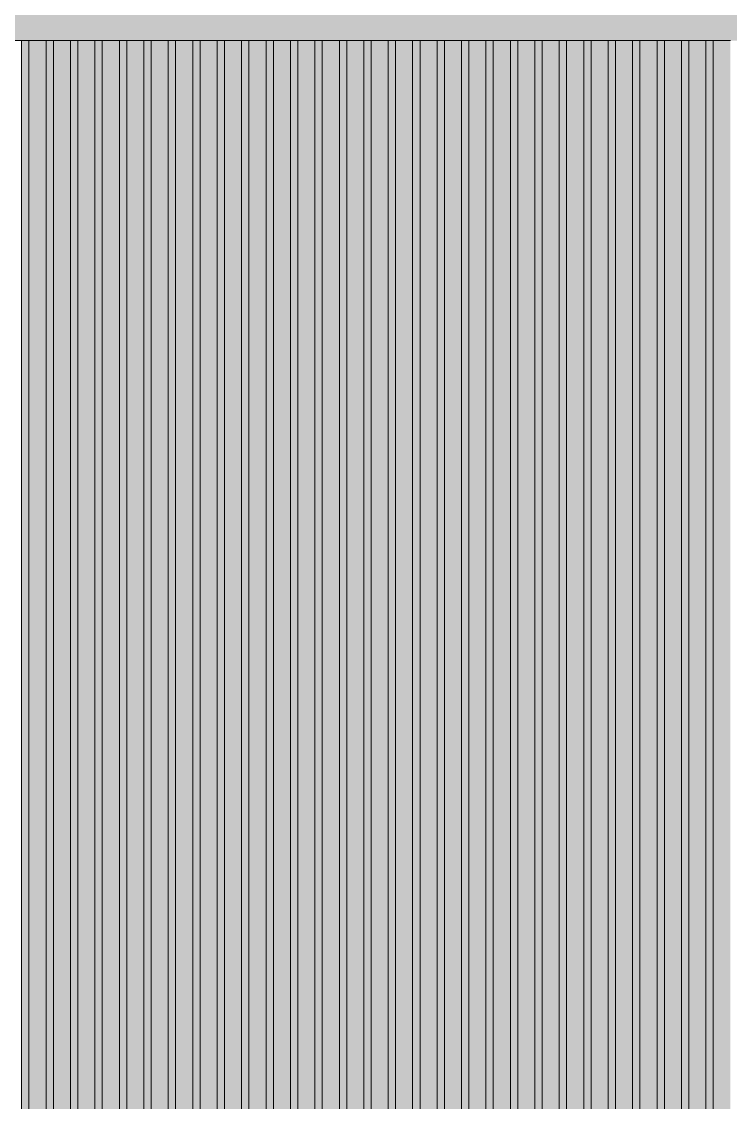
# Model space of a CAD drawing. Header units: millimetres. Extents: x 365175 to 2667127, y -330297 to -162108.
# Drawn here: x 1984835.82 to 1984859.58, y -325549.97 to -325513.73 of the extents above; entities that cross this region are included whole.
import ezdxf

# ---------------------------------------------------------------- set-up
doc = ezdxf.new("R2010")
doc.units = ezdxf.units.MM
doc.header["$MEASUREMENT"] = 0
doc.layers.add('Fenêtres ARCHICAD', color=7, linetype='Continuous')

# ---------------------------------------------------------------- blocks, each defined once
blk = doc.blocks.new('Élément de coupe_826_2', base_point=(2255931.67, -327094.361))
at = {"layer": 'Fenêtres ARCHICAD', "linetype": 'Continuous', "lineweight": 0, "true_color": 0x000000}
blk.add_hatch(color=18, dxfattribs=at).paths.add_polyline_path([(1984776.733, -325514.361), (1984989.151, -325514.361), (1984989.151, -325916.361), (1985260.66, -325916.361), (1985260.66, -325944.361), (1985301.46, -325944.361), (1985301.46, -324544.361), (1984776.733, -324544.361)])
blk = doc.blocks.new('Élément de coupe_1037_2', base_point=(2255931.67, -327094.361))
at = {"color": 18, "linetype": 'Continuous', "lineweight": 5, "true_color": 0x330000}
blk.add_line((1984835.243, -325514.361), (1984835.816, -325514.361), dxfattribs=at)
blk = doc.blocks.new('Élément de coupe_1038_2', base_point=(2255931.67, -327094.361))
at = {"linetype": 'Continuous', "lineweight": 0, "true_color": 0x000000}
for points in [[(1984835.816, -325514.361), (1984835.816, -326494.361), (1984836.063, -326494.361), (1984836.063, -325514.361)], [(1984835.816, -325514.361), (1984835.816, -326494.361), (1984836.063, -326494.361), (1984836.063, -325514.361)], [(1984836.063, -325514.361), (1984836.063, -326494.361), (1984836.636, -326494.361), (1984836.636, -325514.361)]]:
    blk.add_hatch(color=18, dxfattribs=at).paths.add_polyline_path(points)
at = {"color": 18, "linetype": 'Continuous', "lineweight": 5, "true_color": 0x330000}
for p, q in [((1984835.816, -325514.361), (1984836.063, -325514.361)), ((1984835.816, -326494.361), (1984835.816, -325514.361)), ((1984836.063, -325514.361), (1984836.636, -325514.361)), ((1984836.063, -326494.361), (1984836.063, -325514.361))]:
    blk.add_line(p, q, dxfattribs=at)
blk = doc.blocks.new('Élément de coupe_1039_2', base_point=(2255931.67, -327094.361))
at = {"linetype": 'Continuous', "lineweight": 0, "true_color": 0x000000}
for points in [[(1984836.636, -325514.361), (1984836.636, -326494.361), (1984836.882, -326494.361), (1984836.882, -325514.361)], [(1984836.636, -325514.361), (1984836.636, -326494.361), (1984836.882, -326494.361), (1984836.882, -325514.361)], [(1984836.882, -325514.361), (1984836.882, -326494.361), (1984837.455, -326494.361), (1984837.455, -325514.361)]]:
    blk.add_hatch(color=18, dxfattribs=at).paths.add_polyline_path(points)
at = {"color": 18, "linetype": 'Continuous', "lineweight": 5, "true_color": 0x330000}
for p, q in [((1984836.636, -325514.361), (1984836.882, -325514.361)), ((1984836.636, -326494.361), (1984836.636, -325514.361)), ((1984836.882, -325514.361), (1984837.455, -325514.361)), ((1984836.882, -326494.361), (1984836.882, -325514.361))]:
    blk.add_line(p, q, dxfattribs=at)
blk = doc.blocks.new('Élément de coupe_1040_2', base_point=(2255931.67, -327094.361))
at = {"linetype": 'Continuous', "lineweight": 0, "true_color": 0x000000}
for points in [[(1984837.455, -325514.361), (1984837.455, -326494.361), (1984837.702, -326494.361), (1984837.702, -325514.361)], [(1984837.455, -325514.361), (1984837.455, -326494.361), (1984837.702, -326494.361), (1984837.702, -325514.361)], [(1984837.702, -325514.361), (1984837.702, -326494.361), (1984838.275, -326494.361), (1984838.275, -325514.361)]]:
    blk.add_hatch(color=18, dxfattribs=at).paths.add_polyline_path(points)
at = {"color": 18, "linetype": 'Continuous', "lineweight": 5, "true_color": 0x330000}
for p, q in [((1984837.455, -325514.361), (1984837.702, -325514.361)), ((1984837.455, -326494.361), (1984837.455, -325514.361)), ((1984837.702, -325514.361), (1984838.275, -325514.361)), ((1984837.702, -326494.361), (1984837.702, -325514.361))]:
    blk.add_line(p, q, dxfattribs=at)
blk = doc.blocks.new('Élément de coupe_1041_2', base_point=(2255931.67, -327094.361))
at = {"linetype": 'Continuous', "lineweight": 0, "true_color": 0x000000}
for points in [[(1984838.275, -325514.361), (1984838.275, -326494.361), (1984838.521, -326494.361), (1984838.521, -325514.361)], [(1984838.275, -325514.361), (1984838.275, -326494.361), (1984838.521, -326494.361), (1984838.521, -325514.361)], [(1984838.521, -325514.361), (1984838.521, -326494.361), (1984839.094, -326494.361), (1984839.094, -325514.361)]]:
    blk.add_hatch(color=18, dxfattribs=at).paths.add_polyline_path(points)
at = {"color": 18, "linetype": 'Continuous', "lineweight": 5, "true_color": 0x330000}
for p, q in [((1984838.275, -325514.361), (1984838.521, -325514.361)), ((1984838.275, -326494.361), (1984838.275, -325514.361)), ((1984838.521, -325514.361), (1984839.094, -325514.361)), ((1984838.521, -326494.361), (1984838.521, -325514.361))]:
    blk.add_line(p, q, dxfattribs=at)
blk = doc.blocks.new('Élément de coupe_1042_2', base_point=(2255931.67, -327094.361))
at = {"linetype": 'Continuous', "lineweight": 0, "true_color": 0x000000}
for points in [[(1984839.094, -325514.361), (1984839.094, -326494.361), (1984839.341, -326494.361), (1984839.341, -325514.361)], [(1984839.094, -325514.361), (1984839.094, -326494.361), (1984839.341, -326494.361), (1984839.341, -325514.361)], [(1984839.341, -325514.361), (1984839.341, -326494.361), (1984839.914, -326494.361), (1984839.914, -325514.361)]]:
    blk.add_hatch(color=18, dxfattribs=at).paths.add_polyline_path(points)
at = {"color": 18, "linetype": 'Continuous', "lineweight": 5, "true_color": 0x330000}
for p, q in [((1984839.094, -325514.361), (1984839.341, -325514.361)), ((1984839.094, -326494.361), (1984839.094, -325514.361)), ((1984839.341, -325514.361), (1984839.914, -325514.361)), ((1984839.341, -326494.361), (1984839.341, -325514.361))]:
    blk.add_line(p, q, dxfattribs=at)
blk = doc.blocks.new('Élément de coupe_1043_2', base_point=(2255931.67, -327094.361))
at = {"linetype": 'Continuous', "lineweight": 0, "true_color": 0x000000}
for points in [[(1984839.914, -325514.361), (1984839.914, -326494.361), (1984840.16, -326494.361), (1984840.16, -325514.361)], [(1984839.914, -325514.361), (1984839.914, -326494.361), (1984840.16, -326494.361), (1984840.16, -325514.361)], [(1984840.16, -325514.361), (1984840.16, -326494.361), (1984840.733, -326494.361), (1984840.733, -325514.361)]]:
    blk.add_hatch(color=18, dxfattribs=at).paths.add_polyline_path(points)
at = {"color": 18, "linetype": 'Continuous', "lineweight": 5, "true_color": 0x330000}
for p, q in [((1984839.914, -325514.361), (1984840.16, -325514.361)), ((1984839.914, -326494.361), (1984839.914, -325514.361)), ((1984840.16, -325514.361), (1984840.733, -325514.361)), ((1984840.16, -326494.361), (1984840.16, -325514.361))]:
    blk.add_line(p, q, dxfattribs=at)
blk = doc.blocks.new('Élément de coupe_1044_2', base_point=(2255931.67, -327094.361))
at = {"linetype": 'Continuous', "lineweight": 0, "true_color": 0x000000}
for points in [[(1984840.733, -325514.361), (1984840.733, -326494.361), (1984840.98, -326494.361), (1984840.98, -325514.361)], [(1984840.733, -325514.361), (1984840.733, -326494.361), (1984840.98, -326494.361), (1984840.98, -325514.361)], [(1984840.98, -325514.361), (1984840.98, -326494.361), (1984841.553, -326494.361), (1984841.553, -325514.361)]]:
    blk.add_hatch(color=18, dxfattribs=at).paths.add_polyline_path(points)
at = {"color": 18, "linetype": 'Continuous', "lineweight": 5, "true_color": 0x330000}
for p, q in [((1984840.733, -325514.361), (1984840.98, -325514.361)), ((1984840.733, -326494.361), (1984840.733, -325514.361)), ((1984840.98, -325514.361), (1984841.553, -325514.361)), ((1984840.98, -326494.361), (1984840.98, -325514.361))]:
    blk.add_line(p, q, dxfattribs=at)
blk = doc.blocks.new('Élément de coupe_1045_2', base_point=(2255931.67, -327094.361))
at = {"linetype": 'Continuous', "lineweight": 0, "true_color": 0x000000}
for points in [[(1984841.553, -325514.361), (1984841.553, -326494.361), (1984841.799, -326494.361), (1984841.799, -325514.361)], [(1984841.553, -325514.361), (1984841.553, -326494.361), (1984841.799, -326494.361), (1984841.799, -325514.361)], [(1984841.799, -326494.361), (1984842.372, -326494.361), (1984842.372, -325514.361), (1984841.799, -325514.361)]]:
    blk.add_hatch(color=18, dxfattribs=at).paths.add_polyline_path(points)
at = {"color": 18, "linetype": 'Continuous', "lineweight": 5, "true_color": 0x330000}
for p, q in [((1984841.553, -325514.361), (1984841.799, -325514.361)), ((1984841.553, -326494.361), (1984841.553, -325514.361)), ((1984841.799, -325514.361), (1984842.372, -325514.361)), ((1984841.799, -326494.361), (1984841.799, -325514.361))]:
    blk.add_line(p, q, dxfattribs=at)
blk = doc.blocks.new('Élément de coupe_1046_2', base_point=(2255931.67, -327094.361))
at = {"linetype": 'Continuous', "lineweight": 0, "true_color": 0x000000}
for points in [[(1984842.372, -325514.361), (1984842.372, -326494.361), (1984842.619, -326494.361), (1984842.619, -325514.361)], [(1984842.372, -325514.361), (1984842.372, -326494.361), (1984842.619, -326494.361), (1984842.619, -325514.361)], [(1984842.619, -326494.361), (1984843.192, -326494.361), (1984843.192, -325514.361), (1984842.619, -325514.361)]]:
    blk.add_hatch(color=18, dxfattribs=at).paths.add_polyline_path(points)
at = {"color": 18, "linetype": 'Continuous', "lineweight": 5, "true_color": 0x330000}
for p, q in [((1984842.372, -325514.361), (1984842.619, -325514.361)), ((1984842.372, -326494.361), (1984842.372, -325514.361)), ((1984842.619, -325514.361), (1984843.192, -325514.361)), ((1984842.619, -326494.361), (1984842.619, -325514.361))]:
    blk.add_line(p, q, dxfattribs=at)
blk = doc.blocks.new('Élément de coupe_1047_2', base_point=(2255931.67, -327094.361))
at = {"linetype": 'Continuous', "lineweight": 0, "true_color": 0x000000}
for points in [[(1984843.192, -325514.361), (1984843.192, -326494.361), (1984843.438, -326494.361), (1984843.438, -325514.361)], [(1984843.192, -325514.361), (1984843.192, -326494.361), (1984843.438, -326494.361), (1984843.438, -325514.361)], [(1984843.438, -326494.361), (1984844.011, -326494.361), (1984844.011, -325514.361), (1984843.438, -325514.361)]]:
    blk.add_hatch(color=18, dxfattribs=at).paths.add_polyline_path(points)
at = {"color": 18, "linetype": 'Continuous', "lineweight": 5, "true_color": 0x330000}
for p, q in [((1984843.192, -325514.361), (1984843.438, -325514.361)), ((1984843.192, -326494.361), (1984843.192, -325514.361)), ((1984843.438, -325514.361), (1984844.011, -325514.361)), ((1984843.438, -326494.361), (1984843.438, -325514.361))]:
    blk.add_line(p, q, dxfattribs=at)
blk = doc.blocks.new('Élément de coupe_1048_2', base_point=(2255931.67, -327094.361))
at = {"linetype": 'Continuous', "lineweight": 0, "true_color": 0x000000}
for points in [[(1984844.011, -325514.361), (1984844.011, -326494.361), (1984844.258, -326494.361), (1984844.258, -325514.361)], [(1984844.011, -325514.361), (1984844.011, -326494.361), (1984844.258, -326494.361), (1984844.258, -325514.361)], [(1984844.258, -325514.361), (1984844.258, -326494.361), (1984844.831, -326494.361), (1984844.831, -325514.361)]]:
    blk.add_hatch(color=18, dxfattribs=at).paths.add_polyline_path(points)
at = {"color": 18, "linetype": 'Continuous', "lineweight": 5, "true_color": 0x330000}
for p, q in [((1984844.011, -325514.361), (1984844.258, -325514.361)), ((1984844.011, -326494.361), (1984844.011, -325514.361)), ((1984844.258, -325514.361), (1984844.831, -325514.361)), ((1984844.258, -326494.361), (1984844.258, -325514.361))]:
    blk.add_line(p, q, dxfattribs=at)
blk = doc.blocks.new('Élément de coupe_1049_2', base_point=(2255931.67, -327094.361))
at = {"linetype": 'Continuous', "lineweight": 0, "true_color": 0x000000}
for points in [[(1984844.831, -325514.361), (1984844.831, -326494.361), (1984845.077, -326494.361), (1984845.077, -325514.361)], [(1984844.831, -325514.361), (1984844.831, -326494.361), (1984845.077, -326494.361), (1984845.077, -325514.361)], [(1984845.077, -325514.361), (1984845.077, -326494.361), (1984845.65, -326494.361), (1984845.65, -325514.361)]]:
    blk.add_hatch(color=18, dxfattribs=at).paths.add_polyline_path(points)
at = {"color": 18, "linetype": 'Continuous', "lineweight": 5, "true_color": 0x330000}
for p, q in [((1984844.831, -325514.361), (1984845.077, -325514.361)), ((1984844.831, -326494.361), (1984844.831, -325514.361)), ((1984845.077, -325514.361), (1984845.65, -325514.361)), ((1984845.077, -326494.361), (1984845.077, -325514.361))]:
    blk.add_line(p, q, dxfattribs=at)
blk = doc.blocks.new('Élément de coupe_1050_2', base_point=(2255931.67, -327094.361))
at = {"linetype": 'Continuous', "lineweight": 0, "true_color": 0x000000}
for points in [[(1984845.65, -325514.361), (1984845.65, -326494.361), (1984845.897, -326494.361), (1984845.897, -325514.361)], [(1984845.65, -325514.361), (1984845.65, -326494.361), (1984845.897, -326494.361), (1984845.897, -325514.361)], [(1984845.897, -325514.361), (1984845.897, -326494.361), (1984846.47, -326494.361), (1984846.47, -325514.361)]]:
    blk.add_hatch(color=18, dxfattribs=at).paths.add_polyline_path(points)
at = {"color": 18, "linetype": 'Continuous', "lineweight": 5, "true_color": 0x330000}
for p, q in [((1984845.65, -325514.361), (1984845.897, -325514.361)), ((1984845.65, -326494.361), (1984845.65, -325514.361)), ((1984845.897, -325514.361), (1984846.47, -325514.361)), ((1984845.897, -326494.361), (1984845.897, -325514.361))]:
    blk.add_line(p, q, dxfattribs=at)
blk = doc.blocks.new('Élément de coupe_1051_2', base_point=(2255931.67, -327094.361))
at = {"linetype": 'Continuous', "lineweight": 0, "true_color": 0x000000}
for points in [[(1984846.47, -325514.361), (1984846.47, -326494.361), (1984846.716, -326494.361), (1984846.716, -325514.361)], [(1984846.47, -325514.361), (1984846.47, -326494.361), (1984846.716, -326494.361), (1984846.716, -325514.361)], [(1984846.716, -325514.361), (1984846.716, -326494.361), (1984847.289, -326494.361), (1984847.289, -325514.361)]]:
    blk.add_hatch(color=18, dxfattribs=at).paths.add_polyline_path(points)
at = {"color": 18, "linetype": 'Continuous', "lineweight": 5, "true_color": 0x330000}
for p, q in [((1984846.47, -325514.361), (1984846.716, -325514.361)), ((1984846.47, -326494.361), (1984846.47, -325514.361)), ((1984846.716, -325514.361), (1984847.289, -325514.361)), ((1984846.716, -326494.361), (1984846.716, -325514.361))]:
    blk.add_line(p, q, dxfattribs=at)
blk = doc.blocks.new('Élément de coupe_1052_2', base_point=(2255931.67, -327094.361))
at = {"linetype": 'Continuous', "lineweight": 0, "true_color": 0x000000}
for points in [[(1984847.289, -325514.361), (1984847.289, -326494.361), (1984847.536, -326494.361), (1984847.536, -325514.361)], [(1984847.289, -325514.361), (1984847.289, -326494.361), (1984847.536, -326494.361), (1984847.536, -325514.361)], [(1984847.536, -326494.361), (1984848.109, -326494.361), (1984848.109, -325514.361), (1984847.536, -325514.361)]]:
    blk.add_hatch(color=18, dxfattribs=at).paths.add_polyline_path(points)
at = {"color": 18, "linetype": 'Continuous', "lineweight": 5, "true_color": 0x330000}
for p, q in [((1984847.289, -325514.361), (1984847.536, -325514.361)), ((1984847.289, -326494.361), (1984847.289, -325514.361)), ((1984847.536, -325514.361), (1984848.109, -325514.361)), ((1984847.536, -326494.361), (1984847.536, -325514.361))]:
    blk.add_line(p, q, dxfattribs=at)
blk = doc.blocks.new('Élément de coupe_1053_2', base_point=(2255931.67, -327094.361))
at = {"linetype": 'Continuous', "lineweight": 0, "true_color": 0x000000}
for points in [[(1984848.109, -325514.361), (1984848.109, -326494.361), (1984848.355, -326494.361), (1984848.355, -325514.361)], [(1984848.109, -325514.361), (1984848.109, -326494.361), (1984848.355, -326494.361), (1984848.355, -325514.361)], [(1984848.355, -325514.361), (1984848.355, -326494.361), (1984848.928, -326494.361), (1984848.928, -325514.361)]]:
    blk.add_hatch(color=18, dxfattribs=at).paths.add_polyline_path(points)
at = {"color": 18, "linetype": 'Continuous', "lineweight": 5, "true_color": 0x330000}
for p, q in [((1984848.109, -325514.361), (1984848.355, -325514.361)), ((1984848.109, -326494.361), (1984848.109, -325514.361)), ((1984848.355, -325514.361), (1984848.928, -325514.361)), ((1984848.355, -326494.361), (1984848.355, -325514.361))]:
    blk.add_line(p, q, dxfattribs=at)
blk = doc.blocks.new('Élément de coupe_1054_2', base_point=(2255931.67, -327094.361))
at = {"linetype": 'Continuous', "lineweight": 0, "true_color": 0x000000}
for points in [[(1984848.928, -325514.361), (1984848.928, -326494.361), (1984849.175, -326494.361), (1984849.175, -325514.361)], [(1984848.928, -325514.361), (1984848.928, -326494.361), (1984849.175, -326494.361), (1984849.175, -325514.361)], [(1984849.175, -325514.361), (1984849.175, -326494.361), (1984849.748, -326494.361), (1984849.748, -325514.361)]]:
    blk.add_hatch(color=18, dxfattribs=at).paths.add_polyline_path(points)
at = {"color": 18, "linetype": 'Continuous', "lineweight": 5, "true_color": 0x330000}
for p, q in [((1984848.928, -325514.361), (1984849.175, -325514.361)), ((1984848.928, -326494.361), (1984848.928, -325514.361)), ((1984849.175, -325514.361), (1984849.748, -325514.361)), ((1984849.175, -326494.361), (1984849.175, -325514.361))]:
    blk.add_line(p, q, dxfattribs=at)
blk = doc.blocks.new('Élément de coupe_1055_2', base_point=(2255931.67, -327094.361))
at = {"linetype": 'Continuous', "lineweight": 0, "true_color": 0x000000}
for points in [[(1984849.748, -325514.361), (1984849.748, -326494.361), (1984849.994, -326494.361), (1984849.994, -325514.361)], [(1984849.748, -325514.361), (1984849.748, -326494.361), (1984849.994, -326494.361), (1984849.994, -325514.361)], [(1984849.994, -325514.361), (1984849.994, -326494.361), (1984850.567, -326494.361), (1984850.567, -325514.361)]]:
    blk.add_hatch(color=18, dxfattribs=at).paths.add_polyline_path(points)
at = {"color": 18, "linetype": 'Continuous', "lineweight": 5, "true_color": 0x330000}
for p, q in [((1984849.748, -325514.361), (1984849.994, -325514.361)), ((1984849.748, -326494.361), (1984849.748, -325514.361)), ((1984849.994, -325514.361), (1984850.567, -325514.361)), ((1984849.994, -326494.361), (1984849.994, -325514.361))]:
    blk.add_line(p, q, dxfattribs=at)
blk = doc.blocks.new('Élément de coupe_1056_2', base_point=(2255931.67, -327094.361))
at = {"linetype": 'Continuous', "lineweight": 0, "true_color": 0x000000}
for points in [[(1984850.567, -325514.361), (1984850.567, -326494.361), (1984850.814, -326494.361), (1984850.814, -325514.361)], [(1984850.567, -325514.361), (1984850.567, -326494.361), (1984850.814, -326494.361), (1984850.814, -325514.361)], [(1984850.814, -325514.361), (1984850.814, -326494.361), (1984851.387, -326494.361), (1984851.387, -325514.361)]]:
    blk.add_hatch(color=18, dxfattribs=at).paths.add_polyline_path(points)
at = {"color": 18, "linetype": 'Continuous', "lineweight": 5, "true_color": 0x330000}
for p, q in [((1984850.567, -325514.361), (1984850.814, -325514.361)), ((1984850.567, -326494.361), (1984850.567, -325514.361)), ((1984850.814, -325514.361), (1984851.387, -325514.361)), ((1984850.814, -326494.361), (1984850.814, -325514.361))]:
    blk.add_line(p, q, dxfattribs=at)
blk = doc.blocks.new('Élément de coupe_1057_2', base_point=(2255931.67, -327094.361))
at = {"linetype": 'Continuous', "lineweight": 0, "true_color": 0x000000}
for points in [[(1984851.387, -325514.361), (1984851.387, -326494.361), (1984851.633, -326494.361), (1984851.633, -325514.361)], [(1984851.387, -325514.361), (1984851.387, -326494.361), (1984851.633, -326494.361), (1984851.633, -325514.361)], [(1984851.633, -325514.361), (1984851.633, -326494.361), (1984852.206, -326494.361), (1984852.206, -325514.361)]]:
    blk.add_hatch(color=18, dxfattribs=at).paths.add_polyline_path(points)
at = {"color": 18, "linetype": 'Continuous', "lineweight": 5, "true_color": 0x330000}
for p, q in [((1984851.387, -325514.361), (1984851.633, -325514.361)), ((1984851.387, -326494.361), (1984851.387, -325514.361)), ((1984851.633, -325514.361), (1984852.206, -325514.361)), ((1984851.633, -326494.361), (1984851.633, -325514.361))]:
    blk.add_line(p, q, dxfattribs=at)
blk = doc.blocks.new('Élément de coupe_1058_2', base_point=(2255931.67, -327094.361))
at = {"linetype": 'Continuous', "lineweight": 0, "true_color": 0x000000}
for points in [[(1984852.206, -325514.361), (1984852.206, -326494.361), (1984852.453, -326494.361), (1984852.453, -325514.361)], [(1984852.206, -325514.361), (1984852.206, -326494.361), (1984852.453, -326494.361), (1984852.453, -325514.361)], [(1984852.453, -325514.361), (1984852.453, -326494.361), (1984853.026, -326494.361), (1984853.026, -325514.361)]]:
    blk.add_hatch(color=18, dxfattribs=at).paths.add_polyline_path(points)
at = {"color": 18, "linetype": 'Continuous', "lineweight": 5, "true_color": 0x330000}
for p, q in [((1984852.206, -325514.361), (1984852.453, -325514.361)), ((1984852.206, -326494.361), (1984852.206, -325514.361)), ((1984852.453, -325514.361), (1984853.026, -325514.361)), ((1984852.453, -326494.361), (1984852.453, -325514.361))]:
    blk.add_line(p, q, dxfattribs=at)
blk = doc.blocks.new('Élément de coupe_1059_2', base_point=(2255931.67, -327094.361))
at = {"linetype": 'Continuous', "lineweight": 0, "true_color": 0x000000}
for points in [[(1984853.026, -325514.361), (1984853.026, -326494.361), (1984853.272, -326494.361), (1984853.272, -325514.361)], [(1984853.026, -325514.361), (1984853.026, -326494.361), (1984853.272, -326494.361), (1984853.272, -325514.361)], [(1984853.272, -325514.361), (1984853.272, -326494.361), (1984853.845, -326494.361), (1984853.845, -325514.361)]]:
    blk.add_hatch(color=18, dxfattribs=at).paths.add_polyline_path(points)
at = {"color": 18, "linetype": 'Continuous', "lineweight": 5, "true_color": 0x330000}
for p, q in [((1984853.026, -325514.361), (1984853.272, -325514.361)), ((1984853.026, -326494.361), (1984853.026, -325514.361)), ((1984853.272, -325514.361), (1984853.845, -325514.361)), ((1984853.272, -326494.361), (1984853.272, -325514.361))]:
    blk.add_line(p, q, dxfattribs=at)
blk = doc.blocks.new('Élément de coupe_1060_2', base_point=(2255931.67, -327094.361))
at = {"linetype": 'Continuous', "lineweight": 0, "true_color": 0x000000}
for points in [[(1984853.845, -325514.361), (1984853.845, -326494.361), (1984854.092, -326494.361), (1984854.092, -325514.361)], [(1984853.845, -325514.361), (1984853.845, -326494.361), (1984854.092, -326494.361), (1984854.092, -325514.361)], [(1984854.092, -325514.361), (1984854.092, -326494.361), (1984854.665, -326494.361), (1984854.665, -325514.361)]]:
    blk.add_hatch(color=18, dxfattribs=at).paths.add_polyline_path(points)
at = {"color": 18, "linetype": 'Continuous', "lineweight": 5, "true_color": 0x330000}
for p, q in [((1984853.845, -325514.361), (1984854.092, -325514.361)), ((1984853.845, -326494.361), (1984853.845, -325514.361)), ((1984854.092, -325514.361), (1984854.665, -325514.361)), ((1984854.092, -326494.361), (1984854.092, -325514.361))]:
    blk.add_line(p, q, dxfattribs=at)
blk = doc.blocks.new('Élément de coupe_1061_2', base_point=(2255931.67, -327094.361))
at = {"linetype": 'Continuous', "lineweight": 0, "true_color": 0x000000}
for points in [[(1984854.665, -325514.361), (1984854.665, -326494.361), (1984854.911, -326494.361), (1984854.911, -325514.361)], [(1984854.665, -325514.361), (1984854.665, -326494.361), (1984854.911, -326494.361), (1984854.911, -325514.361)], [(1984854.911, -325514.361), (1984854.911, -326494.361), (1984855.484, -326494.361), (1984855.484, -325514.361)]]:
    blk.add_hatch(color=18, dxfattribs=at).paths.add_polyline_path(points)
at = {"color": 18, "linetype": 'Continuous', "lineweight": 5, "true_color": 0x330000}
for p, q in [((1984854.665, -325514.361), (1984854.911, -325514.361)), ((1984854.665, -326494.361), (1984854.665, -325514.361)), ((1984854.911, -325514.361), (1984855.484, -325514.361)), ((1984854.911, -326494.361), (1984854.911, -325514.361))]:
    blk.add_line(p, q, dxfattribs=at)
blk = doc.blocks.new('Élément de coupe_1062_2', base_point=(2255931.67, -327094.361))
at = {"linetype": 'Continuous', "lineweight": 0, "true_color": 0x000000}
for points in [[(1984855.484, -325514.361), (1984855.484, -326494.361), (1984855.731, -326494.361), (1984855.731, -325514.361)], [(1984855.484, -325514.361), (1984855.484, -326494.361), (1984855.731, -326494.361), (1984855.731, -325514.361)], [(1984855.731, -325514.361), (1984855.731, -326494.361), (1984856.304, -326494.361), (1984856.304, -325514.361)]]:
    blk.add_hatch(color=18, dxfattribs=at).paths.add_polyline_path(points)
at = {"color": 18, "linetype": 'Continuous', "lineweight": 5, "true_color": 0x330000}
for p, q in [((1984855.484, -325514.361), (1984855.731, -325514.361)), ((1984855.484, -326494.361), (1984855.484, -325514.361)), ((1984855.731, -325514.361), (1984856.304, -325514.361)), ((1984855.731, -326494.361), (1984855.731, -325514.361))]:
    blk.add_line(p, q, dxfattribs=at)
blk = doc.blocks.new('Élément de coupe_1063_2', base_point=(2255931.67, -327094.361))
at = {"linetype": 'Continuous', "lineweight": 0, "true_color": 0x000000}
for points in [[(1984856.304, -325514.361), (1984856.304, -326494.361), (1984856.55, -326494.361), (1984856.55, -325514.361)], [(1984856.304, -325514.361), (1984856.304, -326494.361), (1984856.55, -326494.361), (1984856.55, -325514.361)], [(1984856.55, -325514.361), (1984856.55, -326494.361), (1984857.123, -326494.361), (1984857.123, -325514.361)]]:
    blk.add_hatch(color=18, dxfattribs=at).paths.add_polyline_path(points)
at = {"color": 18, "linetype": 'Continuous', "lineweight": 5, "true_color": 0x330000}
for p, q in [((1984856.304, -325514.361), (1984856.55, -325514.361)), ((1984856.304, -326494.361), (1984856.304, -325514.361)), ((1984856.55, -325514.361), (1984857.123, -325514.361)), ((1984856.55, -326494.361), (1984856.55, -325514.361))]:
    blk.add_line(p, q, dxfattribs=at)
blk = doc.blocks.new('Élément de coupe_1064_2', base_point=(2255931.67, -327094.361))
at = {"linetype": 'Continuous', "lineweight": 0, "true_color": 0x000000}
for points in [[(1984857.123, -325514.361), (1984857.123, -326494.361), (1984857.37, -326494.361), (1984857.37, -325514.361)], [(1984857.123, -325514.361), (1984857.123, -326494.361), (1984857.37, -326494.361), (1984857.37, -325514.361)], [(1984857.37, -325514.361), (1984857.37, -326494.361), (1984857.943, -326494.361), (1984857.943, -325514.361)]]:
    blk.add_hatch(color=18, dxfattribs=at).paths.add_polyline_path(points)
at = {"color": 18, "linetype": 'Continuous', "lineweight": 5, "true_color": 0x330000}
for p, q in [((1984857.123, -325514.361), (1984857.37, -325514.361)), ((1984857.123, -326494.361), (1984857.123, -325514.361)), ((1984857.37, -325514.361), (1984857.943, -325514.361)), ((1984857.37, -326494.361), (1984857.37, -325514.361))]:
    blk.add_line(p, q, dxfattribs=at)
blk = doc.blocks.new('Élément de coupe_1065_2', base_point=(2255931.67, -327094.361))
at = {"linetype": 'Continuous', "lineweight": 0, "true_color": 0x000000}
for points in [[(1984857.943, -325514.361), (1984857.943, -326494.361), (1984858.189, -326494.361), (1984858.189, -325514.361)], [(1984857.943, -325514.361), (1984857.943, -326494.361), (1984858.189, -326494.361), (1984858.189, -325514.361)], [(1984858.189, -325514.361), (1984858.189, -326494.361), (1984858.762, -326494.361), (1984858.762, -325514.361)]]:
    blk.add_hatch(color=18, dxfattribs=at).paths.add_polyline_path(points)
at = {"color": 18, "linetype": 'Continuous', "lineweight": 5, "true_color": 0x330000}
for p, q in [((1984857.943, -325514.361), (1984858.189, -325514.361)), ((1984857.943, -326494.361), (1984857.943, -325514.361)), ((1984858.189, -325514.361), (1984858.762, -325514.361)), ((1984858.189, -326494.361), (1984858.189, -325514.361))]:
    blk.add_line(p, q, dxfattribs=at)
blk = doc.blocks.new('Élément de coupe_1066_2', base_point=(2255931.67, -327094.361))
at = {"linetype": 'Continuous', "lineweight": 0, "true_color": 0x000000}
for points in [[(1984858.762, -325514.361), (1984858.762, -326494.361), (1984859.009, -326494.361), (1984859.009, -325514.361)], [(1984858.762, -325514.361), (1984858.762, -326494.361), (1984859.009, -326494.361), (1984859.009, -325514.361)], [(1984859.009, -325514.361), (1984859.009, -326494.361), (1984859.582, -326494.361), (1984859.582, -325514.361)]]:
    blk.add_hatch(color=18, dxfattribs=at).paths.add_polyline_path(points)
at = {"color": 18, "linetype": 'Continuous', "lineweight": 5, "true_color": 0x330000}
for p, q in [((1984858.762, -325514.361), (1984859.009, -325514.361)), ((1984858.762, -326494.361), (1984858.762, -325514.361)), ((1984859.009, -325514.361), (1984859.582, -325514.361)), ((1984859.009, -326494.361), (1984859.009, -325514.361))]:
    blk.add_line(p, q, dxfattribs=at)

msp = doc.modelspace()

# ---------------------------------------------------------------- block references
at = {"lineweight": 0}
for name in ['Élément de coupe_1037_2', 'Élément de coupe_1038_2', 'Élément de coupe_1039_2', 'Élément de coupe_1040_2', 'Élément de coupe_1041_2', 'Élément de coupe_1042_2', 'Élément de coupe_1043_2', 'Élément de coupe_1044_2', 'Élément de coupe_1045_2', 'Élément de coupe_1046_2', 'Élément de coupe_1047_2', 'Élément de coupe_1048_2', 'Élément de coupe_1049_2', 'Élément de coupe_1050_2', 'Élément de coupe_1051_2', 'Élément de coupe_1052_2', 'Élément de coupe_1053_2', 'Élément de coupe_1054_2', 'Élément de coupe_1055_2', 'Élément de coupe_1056_2', 'Élément de coupe_1057_2', 'Élément de coupe_1058_2', 'Élément de coupe_1059_2', 'Élément de coupe_1060_2', 'Élément de coupe_1061_2', 'Élément de coupe_1062_2', 'Élément de coupe_1063_2', 'Élément de coupe_1064_2', 'Élément de coupe_1065_2', 'Élément de coupe_1066_2']:
    msp.add_blockref(name, (2255931.67, -327094.361), dxfattribs=at)
at = {"layer": 'Fenêtres ARCHICAD', "lineweight": 0}
msp.add_blockref('Élément de coupe_826_2', (2255931.67, -327094.361), dxfattribs=at)

doc.saveas('drawing.dxf')
